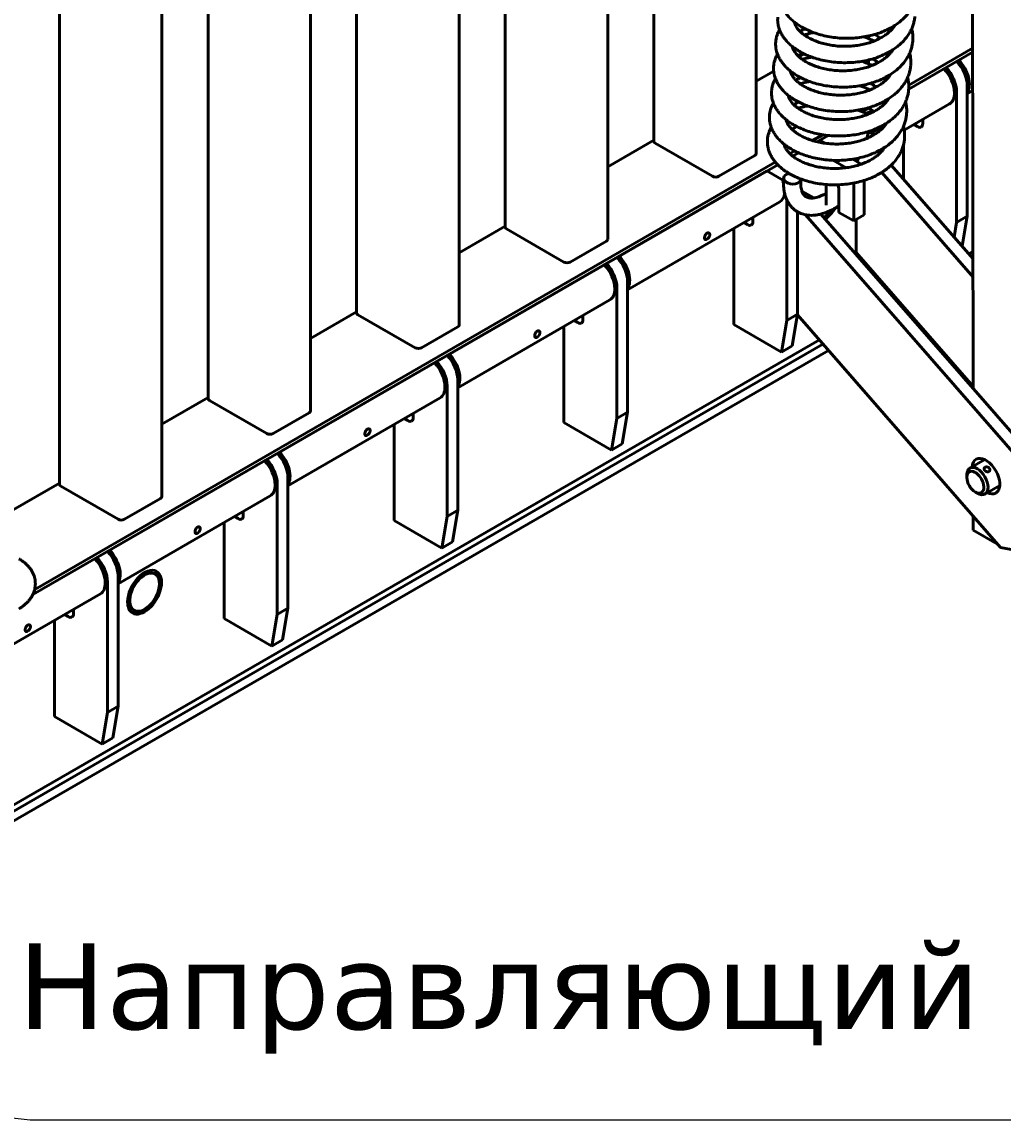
# Model space of a CAD drawing. Header units: millimetres. Extents: x 30271 to 35001, y 5679 to 9007.
# Drawn here: x 30992 to 31450, y 5735 to 6247 of the extents above; entities that cross this region are included whole.
import ezdxf

# ---------------------------------------------------------------- set-up
doc = ezdxf.new("R2010")
doc.units = ezdxf.units.MM
doc.linetypes.add('K5LT_BASIC', pattern=[0])
doc.linetypes.add('K5LT_THIN', pattern=[0])
doc.layers.add('0 VIEW0', color=7, linetype='Continuous')
doc.layers.add('0 VIEW4', color=7, linetype='Continuous')
doc.styles.get("Standard").update_dxf_attribs({"font": 'verdana.TTF'})

msp = doc.modelspace()

# ---------------------------------------------------------------- linework, layer by layer
at = {"layer": '0 VIEW0', "color": 5, "linetype": 'K5LT_BASIC', "lineweight": 40}
for p, q in [((31334.49, 6185.469), (31334.49, 6865.109)), ((31286.732, 6191.185), (31286.732, 6837.536)), ((31265.194, 6145.461), (31265.194, 6825.101)), ((31217.436, 6151.177), (31217.436, 6797.528)), ((31195.897, 6105.453), (31195.897, 6785.092)), ((31148.139, 6111.168), (31148.139, 6757.519)), ((31057.304, 6025.436), (31057.304, 6705.076)), ((31009.546, 6031.152), (31009.546, 6677.503)), ((31126.601, 6065.444), (31126.601, 6632.731)), ((31078.843, 6071.16), (31078.843, 6599.446)), ((31435.649, 6075.792), (31434.639, 6540.78)), ((31360.109, 6242.363), (31360.109, 6241.671)), ((31386.81, 6239.15), (31386.81, 6240.339)), ((31398.349, 6244.197), (31397.92, 6244.563)), ((31398.586, 6244.507), (31398.404, 6244.853)), ((31384.857, 6239.959), (31384.857, 6239.888)), ((31356.676, 6232.069), (31354.325, 6230.712)), ((31397.389, 6232.8), (31396.96, 6233.166)), ((31405.567, 6215.577), (31435.649, 6232.945)), ((31405.567, 6215.577), (31435.649, 6232.945)), ((31435.649, 6234.798), (31405.585, 6217.441)), ((31384.857, 6228.737), (31384.857, 6228.141)), ((31386.81, 6227.35), (31386.81, 6229.162)), ((31342.604, 6223.945), (31334.49, 6219.26)), ((31396.429, 6221.403), (31396, 6221.769)), ((31396.666, 6221.713), (31396.484, 6222.059)), ((31426.93, 6214.904), (31426.93, 6213.761)), ((31432.87, 6156.238), (31432.87, 6217.19)), ((31435.649, 6215.007), (31432.87, 6213.402)), ((31395.469, 6210.006), (31395.04, 6210.372)), ((31395.706, 6210.316), (31395.525, 6210.661)), ((31427.92, 6153.381), (31427.92, 6214.333)), ((31387.043, 6206.736), (31383.951, 6204.95)), ((31385.786, 6204.156), (31388.534, 6205.743)), ((31385.786, 6204.156), (31388.534, 6205.743)), ((31424.611, 6208.634), (31403.494, 6196.442)), ((31412.081, 6201.4), (31412.081, 6199.472)), ((31365.463, 6194.276), (31360.753, 6191.557)), ((31386.622, 6194.996), (31385.85, 6195.482)), ((31388.164, 6195.091), (31393.579, 6198.217)), ((31409.606, 6198.044), (31407.937, 6199.007)), ((31286.732, 6191.687), (31265.194, 6179.252)), ((31314.076, 6174.896), (31287.347, 6190.328)), ((31362.942, 6190.967), (31368.085, 6193.937)), ((31364.188, 6191.687), (31368.085, 6193.937)), ((31366.599, 6190.295), (31364.188, 6191.687)), ((31403.171, 6189.71), (31403.171, 6173.573)), ((31333.875, 6184.612), (31317.046, 6174.896)), ((31352.369, 6186.717), (31350.154, 6185.438)), ((31351.43, 6184.321), (31354.126, 6185.878)), ((31392.361, 6185.874), (31392.943, 6187.474)), ((31392.402, 6185.914), (31392.384, 6185.934)), ((30997.177, 5979.793), (31344.472, 6180.304)), ((31343.37, 6181.521), (30998.005, 5982.124)), ((31376.439, 6178.899), (31370.519, 6182.317)), ((31383.458, 6180.562), (31379.454, 6182.874)), ((31380.211, 6183), (31379.723, 6182.718)), ((31381.145, 6183.174), (31381.145, 6181.897)), ((31435.649, 6136.354), (31397.441, 6180.139)), ((30997.177, 5979.793), (31339.44, 6177.398)), ((31339.44, 6177.398), (31347.187, 6172.926)), ((31435.649, 6127.825), (31393.005, 6176.693)), ((31367.038, 6161.464), (31367.038, 6171.062)), ((31372.978, 6168.895), (31372.978, 6158.035)), ((31379.908, 6154.034), (31379.908, 6171.723)), ((31384.857, 6172.494), (31385.326, 6173.123)), ((31384.857, 6156.892), (31384.857, 6172.971)), ((31348.724, 6107.657), (31348.724, 6163.952)), ((31355.779, 6167.965), (31361.289, 6164.784)), ((31357.189, 6165.704), (31356.489, 6166.506)), ((31345.415, 6162.91), (31274.478, 6121.955)), ((31353.674, 6110.515), (31353.674, 6158.358)), ((31330.41, 6152.32), (31328.741, 6153.284)), ((31332.885, 6155.676), (31332.885, 6153.749)), ((31465.877, 6032.622), (31357.389, 6156.945)), ((31470.827, 6035.48), (31364.581, 6157.233)), ((31366.048, 6155.749), (31365.934, 6155.683)), ((31372.978, 6158.035), (31379.908, 6154.034)), ((31384.857, 6156.892), (31379.908, 6154.034)), ((31381.145, 6154.749), (31381.145, 6139.317)), ((31426.772, 6146.527), (31427.92, 6153.381)), ((31432.87, 6156.238), (31427.92, 6153.381)), ((31430.524, 6142.228), (31432.87, 6156.238)), ((31217.436, 6151.679), (31195.897, 6139.243)), ((31244.779, 6134.888), (31218.051, 6150.319)), ((31323.975, 6150.532), (31323.975, 6105.739)), ((31264.578, 6144.604), (31247.749, 6134.888)), ((31381.145, 6139.317), (31435.649, 6076.858)), ((31433.579, 6138.726), (31435.649, 6139.921)), ((31435.649, 6137.064), (31435.238, 6136.826)), ((31268.538, 6123.457), (31268.538, 6122.313)), ((31269.528, 6061.933), (31269.528, 6122.885)), ((31274.478, 6064.791), (31274.478, 6125.743)), ((31398.436, 6118.436), (31399.055, 6118.794)), ((31266.219, 6117.186), (31195.282, 6076.231)), ((31400.713, 6116.893), (31400.094, 6116.536)), ((31403.366, 6113.853), (31402.748, 6113.496)), ((31148.139, 6111.67), (31126.601, 6099.235)), ((31175.483, 6094.879), (31148.754, 6110.311)), ((31251.214, 6106.596), (31249.545, 6107.56)), ((31253.689, 6109.952), (31253.689, 6108.025)), ((31346.249, 6092.879), (31348.724, 6107.657)), ((31353.674, 6110.515), (31348.724, 6107.657)), ((31351.199, 6095.737), (31353.674, 6110.515)), ((31353.635, 6110.28), (31448.384, 6001.701)), ((31195.282, 6104.595), (31178.453, 6094.879)), ((31244.779, 6104.808), (31244.779, 6060.015)), ((31323.975, 6105.739), (31346.249, 6092.879)), ((30871.074, 5813.964), (31363.911, 6098.504)), ((31365.57, 6096.603), (30873.548, 5812.535)), ((31368.223, 6093.563), (30873.548, 5807.962)), ((31351.199, 6095.737), (31346.249, 6092.879)), ((31189.342, 6077.733), (31189.342, 6076.59)), ((31190.332, 6016.209), (31190.332, 6077.161)), ((31195.282, 6019.067), (31195.282, 6080.019)), ((31078.843, 6071.662), (31057.304, 6059.227)), ((31187.023, 6071.463), (31116.086, 6030.507)), ((31106.187, 6054.871), (31079.458, 6070.303)), ((31125.986, 6064.587), (31109.156, 6054.871)), ((31172.018, 6060.872), (31170.349, 6061.836)), ((31174.493, 6064.229), (31174.493, 6062.301)), ((31267.053, 6047.155), (31269.528, 6061.933)), ((31274.478, 6064.791), (31269.528, 6061.933)), ((31272.003, 6050.013), (31274.478, 6064.791)), ((31165.584, 6059.085), (31165.584, 6014.291)), ((31244.779, 6060.015), (31267.053, 6047.155)), ((31272.003, 6050.013), (31267.053, 6047.155)), ((31440.996, 6042.713), (31434.129, 6038.748)), ((31432.679, 6034.4), (31432.679, 6035.544)), ((31009.546, 6031.654), (30988.008, 6019.218)), ((31036.89, 6014.863), (31010.161, 6030.294)), ((31110.146, 6032.009), (31110.146, 6030.866)), ((31111.136, 5970.486), (31111.136, 6031.437)), ((31116.086, 5973.343), (31116.086, 6034.295)), ((31447.996, 6030.588), (31441.129, 6026.624)), ((31107.827, 6025.739), (31036.89, 5984.783)), ((31436.639, 6027.542), (31437.629, 6026.97)), ((31056.689, 6024.579), (31039.86, 6014.863)), ((31092.822, 6015.148), (31091.153, 6016.112)), ((31095.297, 6018.505), (31095.297, 6016.577)), ((31187.857, 6001.431), (31190.332, 6016.209)), ((31195.282, 6019.067), (31190.332, 6016.209)), ((31192.807, 6004.289), (31195.282, 6019.067)), ((31435.649, 6015.539), (31435.649, 6016.295)), ((31435.649, 6009.824), (31435.649, 6015.539)), ((31436.978, 6014.772), (31435.649, 6015.539)), ((31435.649, 6015.539), (31436.978, 6014.772)), ((31086.388, 6013.361), (31086.388, 5968.567)), ((31165.584, 6014.291), (31187.857, 6001.431)), ((31435.649, 6009.824), (31447.03, 6003.253)), ((31192.807, 6004.289), (31187.857, 6001.431)), ((31448.384, 6001.701), (31455.011, 6000.478)), ((31030.95, 5986.285), (31030.95, 5985.142)), ((31031.94, 5924.762), (31031.94, 5985.714)), ((31036.89, 5927.619), (31036.89, 5988.571)), ((31056.194, 5984.856), (31056.194, 5985.999)), ((31028.631, 5980.015), (30958.189, 5939.345)), ((31013.626, 5969.424), (31011.957, 5970.388)), ((31016.101, 5972.781), (31016.101, 5970.853)), ((31049.264, 5972.854), (31048.274, 5972.282)), ((31108.661, 5955.707), (31111.136, 5970.486)), ((31116.086, 5973.343), (31111.136, 5970.486)), ((31113.611, 5958.565), (31116.086, 5973.343)), ((31007.192, 5967.637), (31007.192, 5922.843)), ((31086.388, 5968.567), (31108.661, 5955.707)), ((31113.611, 5958.565), (31108.661, 5955.707)), ((31007.192, 5922.843), (31029.465, 5909.984)), ((31029.465, 5909.984), (31031.94, 5924.762)), ((31036.89, 5927.619), (31031.94, 5924.762)), ((31034.415, 5912.841), (31036.89, 5927.619)), ((31034.415, 5912.841), (31029.465, 5909.984))]:
    msp.add_line(p, q, dxfattribs=at)
for centre, radius, start, end in [((31364.443, 6228.656), 16.751, 115.90437, 124.60095), ((31375.531, 6217.692), 27.331, 52.24304, 58.80255), ((31363.296, 6217.581), 16.38, 115.80611, 124.7004), ((31385.216, 6226.804), 13.92, 26.93684, 28.54354), ((31374.359, 6205.986), 27.706, 52.28761, 58.75838), ((31361.552, 6194.485), 16.728, 115.89834, 124.60705), ((31372.639, 6183.482), 27.353, 52.24571, 58.79988), ((31382.326, 6192.608), 13.932, 26.93744, 28.54282), ((31360.405, 6183.409), 16.358, 115.80017, 124.70637), ((31358.737, 6199.764), 28.272, 345.32177, 350.31198), ((31373.355, 6173.441), 26.23, 55.62631, 57.80357), ((31339.892, 6206.638), 48.403, 329.05322, 331.3538), ((31346.904, 6199.586), 38.469, 310.69585, 311.81098)]:
    msp.add_arc(centre, radius, start, end, dxfattribs=at)
for centre, major_axis, ratio, start_param, end_param in [((31419.011, 6218.333), (5.6, -9.699), 0.5773503, 0.7853982, 1.9681985), ((31420.001, 6218.905), (4.9, -8.487), 0.5773503, 0.7853982, 2.0289729), ((31420.001, 6218.905), (5.6, -9.699), 0.5773503, 0.7853982, 1.9681985), ((31424.95, 6221.763), (5.6, -9.699), 0.5773503, 0.7853982, 1.9681985), ((31425.94, 6222.334), (5.6, -9.699), 0.5773503, 0.2800377, 1.9681985), ((31419.011, 6218.333), (5.6, -9.699), 0.5773503, 0, 0.7853982), ((31409.606, 6200.901), (1.75, -3.031), 0.5773503, 0, 0.7853982), ((31390.871, 6196.654), (-4.011, 0.338), 0.6281925, 0.5444987, 1.2813796), ((31390.871, 6196.654), (2.163, 3.16), 0.5215754, 2.0064943, 2.3983432), ((31390.871, 6196.654), (2.163, 3.16), 0.5215754, 5.5399359, 5.7071816), ((31390.871, 6196.654), (-4.011, 0.338), 0.6281925, 3.9777013, 4.0221767), ((31390.871, 6196.654), (-4.011, 0.338), 0.6281925, 3.8545285, 3.9777013), ((31409.606, 6200.901), (1.75, -3.031), 0.5773503, 5.4977871, 6.2831853), ((31288.832, 6191.185), (-2.1, 0), 0.5773503, 0, 0.7853982), ((31332.39, 6185.469), (-2.1, 0), 0.5773503, 2.3561945, 3.1415927), ((31315.561, 6175.753), (-2.1, 0), 0.5773503, 0.7853982, 2.3561945), ((31351.273, 6173.792), (4.011, -0.338), 0.6281925, 3.1415927, 3.9777013), ((31351.273, 6173.792), (4.011, -0.338), 0.6281925, 2.0060388, 3.1415927), ((31351.273, 6173.792), (4.011, -0.338), 0.6281925, 0, 0.0645562), ((31339.815, 6172.61), (5.6, -9.699), 0.5773503, 1.1670683, 1.3089969), ((31340.805, 6173.181), (4.9, -8.487), 0.5773503, 1.1892528, 1.2283092), ((31351.273, 6173.792), (4.011, -0.338), 0.6281925, 3.9777013, 6.2831853), ((31366.048, 6163.751), (4.9, 8.487), 0.5773503, 5.9288936, 5.9622147), ((31370.008, 6170.609), (2.1, -3.637), 0.5773503, 0.7853982, 1.3302407), ((31339.815, 6172.61), (5.6, -9.699), 0.5773503, 0, 0.6721957), ((31366.048, 6163.751), (-5.6, -9.699), 0.5773503, 4.845363, 4.9341577), ((31366.048, 6163.751), (4.9, 8.487), 0.5773503, 1.7229051, 1.7847118), ((31366.048, 6163.751), (-5.6, -9.699), 0.5773503, 0.8531939, 1.5293174), ((31366.048, 6163.751), (4.9, 8.487), 0.5773503, 4.0684142, 4.5090561), ((31330.41, 6155.177), (1.75, -3.031), 0.5773503, 0, 0.7853982), ((31366.048, 6163.751), (4.9, 8.487), 0.5773503, 3.9103566, 3.9269908), ((31366.048, 6163.751), (4.9, 8.487), 0.5773503, 3.9269908, 4.0684142), ((31219.536, 6151.177), (-2.1, 0), 0.5773503, 0, 0.7853982), ((31330.41, 6155.177), (1.75, -3.031), 0.5773503, 5.4977871, 6.2831853), ((31263.094, 6145.461), (-2.1, 0), 0.5773503, 2.3561945, 3.1415927), ((31246.264, 6135.745), (-2.1, 0), 0.5773503, 0.7853982, 2.3561945), ((31260.619, 6126.886), (5.6, -9.699), 0.5773503, 0.7853982, 1.9681985), ((31261.609, 6127.457), (4.9, -8.487), 0.5773503, 0.7853982, 2.0289729), ((31261.609, 6127.457), (5.6, -9.699), 0.5773503, 0.7853982, 1.9681985), ((31266.558, 6130.315), (5.6, -9.699), 0.5773503, 0.7853982, 1.9681985), ((31267.548, 6130.887), (5.6, -9.699), 0.5773503, 0.2800377, 1.9681985), ((31260.619, 6126.886), (5.6, -9.699), 0.5773503, 0, 0.7853982), ((31150.239, 6111.168), (-2.1, 0), 0.5773503, 0, 0.7853982), ((31251.214, 6109.454), (1.75, -3.031), 0.5773503, 0, 0.7853982), ((31193.797, 6105.453), (-2.1, 0), 0.5773503, 2.3561945, 3.1415927), ((31251.214, 6109.454), (1.75, -3.031), 0.5773503, 5.4977871, 6.2831853), ((31176.968, 6095.737), (-2.1, 0), 0.5773503, 0.7853982, 2.3561945), ((31188.352, 6085.163), (5.6, -9.699), 0.5773503, 0.2800377, 1.9681985), ((31181.423, 6081.162), (5.6, -9.699), 0.5773503, 0.7853982, 1.9681985), ((31182.413, 6081.734), (4.9, -8.487), 0.5773503, 0.7853982, 2.0289729), ((31182.413, 6081.734), (5.6, -9.699), 0.5773503, 0.7853982, 1.9681985), ((31187.362, 6084.591), (5.6, -9.699), 0.5773503, 0.7853982, 1.9681985), ((31181.423, 6081.162), (5.6, -9.699), 0.5773503, 0, 0.7853982), ((31080.943, 6071.16), (-2.1, 0), 0.5773503, 0, 0.7853982), ((31124.501, 6065.444), (-2.1, 0), 0.5773503, 2.3561945, 3.1415927), ((31172.018, 6063.73), (1.75, -3.031), 0.5773503, 0, 0.7853982), ((31172.018, 6063.73), (1.75, -3.031), 0.5773503, 5.4977871, 6.2831853), ((31107.671, 6055.728), (-2.1, 0), 0.5773503, 0.7853982, 2.3561945), ((31108.166, 6038.868), (5.6, -9.699), 0.5773503, 0.7853982, 1.9681985), ((31109.156, 6039.439), (5.6, -9.699), 0.5773503, 0.2800377, 1.9681985), ((31102.227, 6035.438), (5.6, -9.699), 0.5773503, 0.7853982, 1.9681985), ((31103.217, 6036.01), (4.9, -8.487), 0.5773503, 0.7853982, 2.0289729), ((31103.217, 6036.01), (5.6, -9.699), 0.5773503, 0.7853982, 1.9681985), ((31441.589, 6034.972), (4.55, -7.881), 0.5773503, 3.1415927, 3.8347526), ((31441.589, 6034.972), (4.55, -7.881), 0.5773503, 0.327828, 3.1415927), ((31446.539, 6037.83), (4.55, -7.881), 0.5773503, 3.7167041, 3.8347526), ((31437.629, 6032.686), (-3.5, 6.062), 0.5773503, 0.372653, 0.7853982), ((31436.639, 6032.114), (-2.8, 4.85), 0.5773503, 0.372653, 0.7853982), ((31436.639, 6032.114), (-2.8, 4.85), 0.5773503, 2.3561945, 6.6558383), ((31437.629, 6032.686), (-3.5, 6.062), 0.5773503, 0, 0.372653), ((31437.629, 6032.686), (-3.5, 6.062), 0.5773503, 3.1415927, 6.2831853), ((31011.646, 6031.152), (-2.1, 0), 0.5773503, 0, 0.7853982), ((31102.227, 6035.438), (5.6, -9.699), 0.5773503, 0, 0.7853982), ((31436.639, 6032.114), (-2.8, 4.85), 0.5773503, 0.7853982, 2.3561945), ((31055.204, 6025.436), (-2.1, 0), 0.5773503, 2.3561945, 3.1415927), ((31437.629, 6032.686), (-3.5, 6.062), 0.5773503, 2.3561945, 3.1415927), ((31441.589, 6034.972), (4.55, -7.881), 0.5773503, 5.5900254, 6.2831853), ((31441.589, 6034.972), (4.55, -7.881), 0.5773503, 0, 0.327828), ((31446.539, 6037.83), (4.55, -7.881), 0.5773503, 5.5900254, 5.7080739), ((31038.375, 6015.72), (-2.1, 0), 0.5773503, 0.7853982, 2.3561945), ((31092.822, 6018.006), (1.75, -3.031), 0.5773503, 5.4977871, 6.2831853), ((31092.822, 6018.006), (1.75, -3.031), 0.5773503, 0, 0.7853982), ((31028.97, 5993.144), (5.6, -9.699), 0.5773503, 0.7853982, 1.9681985), ((31029.96, 5993.715), (5.6, -9.699), 0.5773503, 0.2800377, 1.9681985), ((31023.031, 5989.714), (5.6, -9.699), 0.5773503, 0.7853982, 1.9681985), ((31024.021, 5990.286), (4.9, -8.487), 0.5773503, 0.7853982, 2.0289729), ((31024.021, 5990.286), (5.6, -9.699), 0.5773503, 0.7853982, 1.9681985), ((31049.264, 5980.855), (-5.6, -9.699), 0.5773503, 3.1415927, 5.4977871), ((31049.264, 5980.855), (4.9, 8.487), 0.5773503, 5.4977871, 10.2101761), ((31049.264, 5980.855), (-5.6, -9.699), 0.5773503, 0, 3.1415927), ((31048.274, 5981.427), (5.6, 9.699), 0.5773503, 5.4977871, 6.1946815), ((31023.031, 5989.714), (5.6, -9.699), 0.5773503, 0, 0.7853982), ((31049.264, 5980.855), (4.9, 8.487), 0.5773503, 4.0684142, 5.4977871), ((31049.264, 5980.855), (-5.6, -9.699), 0.5773503, 5.4977871, 6.2831853), ((31013.626, 5972.282), (1.75, -3.031), 0.5773503, 5.4977871, 6.2831853), ((31013.626, 5972.282), (1.75, -3.031), 0.5773503, 0, 0.7853982), ((31048.274, 5981.427), (5.6, 9.699), 0.5773503, 3.2300965, 3.9269908), ((31049.264, 5980.855), (4.9, 8.487), 0.5773503, 3.9269908, 4.0684142)]:
    msp.add_ellipse(centre, major_axis=major_axis, ratio=ratio, start_param=start_param, end_param=end_param, dxfattribs=at)
for points, knots in [([(31345.466, 6260.458), (31345.43, 6260.034), (31345.4, 6259.117), (31345.505, 6257.701), (31345.788, 6256.212), (31346.253, 6254.711), (31346.912, 6253.197), (31347.785, 6251.672), (31348.891, 6250.14), (31350.254, 6248.612), (31351.895, 6247.103), (31353.831, 6245.639), (31356.07, 6244.246), (31358.612, 6242.959), (31361.447, 6241.809), (31364.557, 6240.832), (31367.917, 6240.059), (31371.499, 6239.522), (31375.22, 6239.257), (31378.963, 6239.28), (31382.613, 6239.584), (31386.108, 6240.146), (31389.416, 6240.946), (31392.508, 6241.961), (31395.357, 6243.164), (31397.945, 6244.529), (31400.258, 6246.028), (31402.291, 6247.634), (31404.045, 6249.32), (31405.528, 6251.064), (31406.753, 6252.847), (31407.734, 6254.656), (31408.485, 6256.481), (31409.019, 6258.319), (31409.276, 6259.768), (31409.362, 6260.601), (31409.38, 6260.815)], [0, 0, 0, 0, 0.6930913, 1.49177, 2.3039723, 3.1391382, 4.0067275, 4.9154054, 5.8726942, 6.8841329, 7.9525192, 9.0775782, 10.2563622, 11.4844338, 12.7571331, 14.0707761, 15.4232568, 16.8144037, 18.2463625, 19.6655961, 21.0481373, 22.3975461, 23.7151124, 25.0004821, 26.2520434, 27.467341, 28.6435958, 29.7784496, 30.8706379, 31.9206718, 32.9310795, 33.9063249, 34.8523443, 35.7761746, 36.685424, 37, 37, 37, 37]), ([(31344.507, 6249.061), (31344.471, 6248.637), (31344.44, 6247.72), (31344.545, 6246.304), (31344.828, 6244.815), (31345.293, 6243.314), (31345.953, 6241.8), (31346.825, 6240.275), (31347.931, 6238.743), (31349.294, 6237.215), (31350.935, 6235.706), (31352.871, 6234.242), (31355.111, 6232.849), (31357.653, 6231.561), (31360.487, 6230.412), (31363.597, 6229.435), (31366.957, 6228.662), (31370.539, 6228.125), (31374.26, 6227.86), (31378.003, 6227.883), (31381.653, 6228.187), (31385.148, 6228.749), (31388.456, 6229.549), (31391.548, 6230.563), (31394.397, 6231.767), (31396.985, 6233.132), (31399.298, 6234.631), (31401.331, 6236.237), (31403.085, 6237.923), (31404.568, 6239.667), (31405.793, 6241.45), (31406.774, 6243.259), (31407.525, 6245.084), (31408.059, 6246.921), (31408.316, 6248.371), (31408.402, 6249.204), (31408.42, 6249.418)], [0, 0, 0, 0, 0.6930913, 1.49177, 2.3039723, 3.1391382, 4.0067275, 4.9154054, 5.8726942, 6.8841329, 7.9525192, 9.0775782, 10.2563622, 11.4844338, 12.7571331, 14.0707761, 15.4232568, 16.8144037, 18.2463625, 19.6655961, 21.0481373, 22.3975461, 23.7151124, 25.0004821, 26.2520434, 27.467341, 28.6435958, 29.7784496, 30.8706379, 31.9206718, 32.9310795, 33.9063249, 34.8523443, 35.7761746, 36.685424, 37, 37, 37, 37]), ([(31352.24, 6246.869), (31352.267, 6246.74), (31352.356, 6246.383), (31352.567, 6245.769), (31352.931, 6245), (31353.447, 6244.16), (31354.148, 6243.249), (31355.071, 6242.275), (31356.251, 6241.255), (31357.711, 6240.215), (31359.469, 6239.19), (31361.525, 6238.218), (31363.871, 6237.338), (31366.485, 6236.589), (31369.339, 6236.008), (31372.397, 6235.628), (31375.553, 6235.484), (31378.699, 6235.585), (31381.715, 6235.914), (31384.566, 6236.449), (31387.215, 6237.164), (31389.634, 6238.032), (31391.801, 6239.02), (31393.701, 6240.095), (31395.333, 6241.226), (31396.705, 6242.381), (31397.831, 6243.537), (31398.611, 6244.517), (31399.009, 6245.109), (31399.14, 6245.317)], [0, 0, 0, 0, 0.4521009, 1.2409181, 2.067301, 2.9407727, 3.8694906, 4.8594127, 5.913331, 7.0307723, 8.2084211, 9.4413482, 10.7242808, 12.0528119, 13.423958, 14.8364903, 16.2918609, 17.7034529, 19.0761106, 20.4100786, 21.7047531, 22.9581953, 24.1676955, 25.3303573, 26.4435724, 27.5059563, 28.5178972, 29.4818849, 30, 30, 30, 30]), ([(31345.348, 6243.251), (31345.141, 6242.898), (31344.703, 6242.071), (31344.162, 6240.74), (31343.745, 6239.231), (31343.592, 6238.201), (31343.547, 6237.664)], [0, 0, 0, 0, 1.4327403, 3.2837135, 5.0767944, 7, 7, 7, 7]), ([(31361.298, 6241.908), (31361.057, 6241.864), (31359.783, 6241.619), (31358.307, 6241.255), (31357.11, 6240.889), (31356.88, 6240.816)], [0, 0, 0, 0, 0.9417681, 5.0213303, 6, 6, 6, 6]), ([(31407.46, 6238.021), (31407.512, 6238.636), (31407.55, 6239.873), (31407.402, 6241.808), (31407.153, 6243.115), (31406.982, 6243.8)], [0, 0, 0, 0, 1.9163133, 3.8409266, 6, 6, 6, 6]), ([(31343.547, 6237.664), (31343.511, 6237.24), (31343.48, 6236.323), (31343.585, 6234.907), (31343.868, 6233.418), (31344.333, 6231.917), (31344.993, 6230.403), (31345.865, 6228.878), (31346.971, 6227.346), (31348.334, 6225.817), (31349.976, 6224.309), (31351.912, 6222.845), (31354.151, 6221.452), (31356.693, 6220.164), (31359.528, 6219.015), (31362.637, 6218.038), (31365.998, 6217.265), (31369.58, 6216.728), (31373.3, 6216.463), (31377.043, 6216.486), (31380.693, 6216.789), (31384.188, 6217.352), (31387.497, 6218.152), (31390.588, 6219.166), (31393.438, 6220.37), (31396.025, 6221.735), (31398.338, 6223.234), (31400.371, 6224.84), (31402.125, 6226.526), (31403.608, 6228.269), (31404.833, 6230.053), (31405.814, 6231.861), (31406.565, 6233.687), (31407.1, 6235.524), (31407.356, 6236.974), (31407.442, 6237.807), (31407.46, 6238.021)], [0, 0, 0, 0, 0.6930913, 1.49177, 2.3039723, 3.1391382, 4.0067275, 4.9154054, 5.8726942, 6.8841329, 7.9525192, 9.0775782, 10.2563622, 11.4844338, 12.7571331, 14.0707761, 15.4232568, 16.8144037, 18.2463625, 19.6655961, 21.0481373, 22.3975461, 23.7151124, 25.0004821, 26.2520434, 27.467341, 28.6435958, 29.7784496, 30.8706379, 31.9206718, 32.9310795, 33.9063249, 34.8523443, 35.7761746, 36.685424, 37, 37, 37, 37]), ([(31351.28, 6235.472), (31351.324, 6235.267), (31351.442, 6234.826), (31351.718, 6234.114), (31352.13, 6233.321), (31352.706, 6232.456), (31353.48, 6231.523), (31354.488, 6230.53), (31355.762, 6229.5), (31357.324, 6228.461), (31359.185, 6227.449), (31361.343, 6226.504), (31363.784, 6225.666), (31366.485, 6224.971), (31369.413, 6224.456), (31372.511, 6224.155), (31375.669, 6224.094), (31378.774, 6224.274), (31381.739, 6224.675), (31384.526, 6225.274), (31387.1, 6226.045), (31389.436, 6226.957), (31391.513, 6227.978), (31393.323, 6229.076), (31394.865, 6230.218), (31396.152, 6231.376), (31397.201, 6232.527), (31397.831, 6233.377), (31398.129, 6233.838), (31398.181, 6233.919)], [0, 0, 0, 0, 0.7205884, 1.5212941, 2.3628742, 3.2545406, 4.2038086, 5.2156148, 6.2916621, 7.4303626, 8.6276186, 9.8783289, 11.1774019, 12.5208606, 13.9062831, 15.3331269, 16.7735668, 18.1721425, 19.5316263, 20.8524167, 22.1333597, 23.3722278, 24.5662005, 25.7123444, 26.8084537, 27.853638, 28.8489589, 29.7976419, 30, 30, 30, 30]), ([(31389.429, 6237.986), (31389.055, 6238.168), (31387.53, 6238.88), (31385.942, 6239.511), (31384.721, 6239.936)], [0, 0, 0, 0, 1.2393462, 5, 5, 5, 5]), ([(31344.388, 6231.854), (31344.181, 6231.501), (31343.743, 6230.673), (31343.202, 6229.343), (31342.786, 6227.834), (31342.632, 6226.804), (31342.587, 6226.267)], [0, 0, 0, 0, 1.4327403, 3.2837135, 5.0767944, 7, 7, 7, 7]), ([(31360.338, 6230.511), (31360.098, 6230.467), (31358.823, 6230.222), (31357.347, 6229.857), (31356.15, 6229.492), (31355.92, 6229.419)], [0, 0, 0, 0, 0.9417681, 5.0213303, 6, 6, 6, 6]), ([(31406.5, 6226.624), (31406.552, 6227.239), (31406.59, 6228.476), (31406.442, 6230.411), (31406.194, 6231.718), (31406.022, 6232.403)], [0, 0, 0, 0, 1.9163133, 3.8409266, 6, 6, 6, 6]), ([(31342.587, 6226.267), (31342.551, 6225.843), (31342.521, 6224.926), (31342.625, 6223.51), (31342.909, 6222.021), (31343.373, 6220.52), (31344.033, 6219.006), (31344.905, 6217.481), (31346.012, 6215.949), (31347.375, 6214.42), (31349.016, 6212.912), (31350.952, 6211.447), (31353.191, 6210.055), (31355.733, 6208.767), (31358.568, 6207.618), (31361.678, 6206.64), (31365.038, 6205.868), (31368.62, 6205.331), (31372.34, 6205.065), (31376.084, 6205.089), (31379.733, 6205.392), (31383.229, 6205.955), (31386.537, 6206.755), (31389.628, 6207.769), (31392.478, 6208.972), (31395.066, 6210.338), (31397.379, 6211.837), (31399.411, 6213.443), (31401.165, 6215.129), (31402.649, 6216.872), (31403.873, 6218.655), (31404.854, 6220.464), (31405.606, 6222.29), (31406.14, 6224.127), (31406.397, 6225.577), (31406.482, 6226.409), (31406.5, 6226.624)], [0, 0, 0, 0, 0.6930913, 1.49177, 2.3039723, 3.1391382, 4.0067275, 4.9154054, 5.8726942, 6.8841329, 7.9525192, 9.0775782, 10.2563622, 11.4844338, 12.7571331, 14.0707761, 15.4232568, 16.8144037, 18.2463625, 19.6655961, 21.0481373, 22.3975461, 23.7151124, 25.0004821, 26.2520434, 27.467341, 28.6435958, 29.7784496, 30.8706379, 31.9206718, 32.9310795, 33.9063249, 34.8523443, 35.7761746, 36.685424, 37, 37, 37, 37]), ([(31388.469, 6226.589), (31388.095, 6226.771), (31386.57, 6227.483), (31384.983, 6228.113), (31383.762, 6228.539)], [0, 0, 0, 0, 1.2393462, 5, 5, 5, 5]), ([(31343.428, 6220.457), (31343.221, 6220.103), (31342.783, 6219.276), (31342.243, 6217.946), (31341.826, 6216.437), (31341.672, 6215.406), (31341.627, 6214.87)], [0, 0, 0, 0, 1.4327403, 3.2837135, 5.0767944, 7, 7, 7, 7]), ([(31350.321, 6224.075), (31350.333, 6224.015), (31350.398, 6223.732), (31350.559, 6223.204), (31350.882, 6222.456), (31351.346, 6221.639), (31351.985, 6220.75), (31352.834, 6219.795), (31353.929, 6218.787), (31355.299, 6217.75), (31356.962, 6216.716), (31358.925, 6215.722), (31361.181, 6214.809), (31363.713, 6214.015), (31366.494, 6213.377), (31369.492, 6212.93), (31372.623, 6212.71), (31375.776, 6212.732), (31378.838, 6212.99), (31381.747, 6213.461), (31384.465, 6214.121), (31386.961, 6214.943), (31389.211, 6215.895), (31391.198, 6216.946), (31392.916, 6218.063), (31394.37, 6219.213), (31395.574, 6220.371), (31396.512, 6221.473), (31397.012, 6222.192), (31397.221, 6222.522)], [0, 0, 0, 0, 0.2092191, 0.9882576, 1.8016791, 2.6593029, 3.5697768, 4.5398719, 5.5734597, 6.6711186, 7.8302589, 9.0462177, 10.3138608, 11.6283722, 12.9862539, 14.3856775, 15.8268768, 17.2526051, 18.6377484, 19.9841416, 21.291611, 22.5585821, 23.7825312, 24.9605881, 26.0899339, 27.1687678, 28.1968024, 29.1758249, 30, 30, 30, 30]), ([(31355.206, 6220.93), (31355.044, 6220.851), (31354.357, 6220.503), (31353.629, 6220.072), (31353.101, 6219.712), (31353.011, 6219.65)], [0, 0, 0, 0, 1.1943574, 5.1736312, 6, 6, 6, 6]), ([(31405.541, 6215.227), (31405.593, 6215.842), (31405.63, 6217.079), (31405.482, 6219.014), (31405.234, 6220.321), (31405.063, 6221.006)], [0, 0, 0, 0, 1.9163133, 3.8409266, 6, 6, 6, 6]), ([(31341.627, 6214.87), (31341.591, 6214.446), (31341.561, 6213.529), (31341.666, 6212.112), (31341.949, 6210.624), (31342.414, 6209.123), (31343.073, 6207.609), (31343.946, 6206.084), (31345.052, 6204.552), (31346.415, 6203.023), (31348.056, 6201.515), (31349.992, 6200.05), (31352.231, 6198.658), (31354.773, 6197.37), (31357.608, 6196.221), (31360.718, 6195.243), (31364.078, 6194.471), (31367.66, 6193.934), (31371.381, 6193.668), (31375.124, 6193.692), (31378.774, 6193.995), (31382.269, 6194.558), (31385.577, 6195.358), (31388.669, 6196.372), (31391.518, 6197.575), (31394.106, 6198.941), (31396.419, 6200.44), (31398.452, 6202.046), (31400.206, 6203.732), (31401.689, 6205.475), (31402.914, 6207.258), (31403.895, 6209.067), (31404.646, 6210.893), (31405.18, 6212.73), (31405.437, 6214.18), (31405.523, 6215.012), (31405.541, 6215.227)], [0, 0, 0, 0, 0.6930913, 1.49177, 2.3039723, 3.1391382, 4.0067275, 4.9154054, 5.8726942, 6.8841329, 7.9525192, 9.0775782, 10.2563622, 11.4844338, 12.7571331, 14.0707761, 15.4232568, 16.8144037, 18.2463625, 19.6655961, 21.0481373, 22.3975461, 23.7151124, 25.0004821, 26.2520434, 27.467341, 28.6435958, 29.7784496, 30.8706379, 31.9206718, 32.9310795, 33.9063249, 34.8523443, 35.7761746, 36.685424, 37, 37, 37, 37]), ([(31359.378, 6219.114), (31359.138, 6219.07), (31357.864, 6218.825), (31356.387, 6218.46), (31355.19, 6218.095), (31354.961, 6218.022)], [0, 0, 0, 0, 0.9417681, 5.0213303, 6, 6, 6, 6]), ([(31387.509, 6215.192), (31387.136, 6215.373), (31385.611, 6216.086), (31384.023, 6216.716), (31382.802, 6217.142)], [0, 0, 0, 0, 1.2393462, 5, 5, 5, 5]), ([(31390.347, 6216.506), (31389.726, 6216.988), (31388.877, 6217.587), (31387.973, 6218.153), (31387.769, 6218.277)], [0, 0, 0, 0, 3.888527, 5, 5, 5, 5]), ([(31349.361, 6212.677), (31349.389, 6212.544), (31349.479, 6212.182), (31349.694, 6211.562), (31350.061, 6210.791), (31350.58, 6209.95), (31351.286, 6209.038), (31352.214, 6208.063), (31353.399, 6207.042), (31354.866, 6206.002), (31356.63, 6204.978), (31358.692, 6204.007), (31361.044, 6203.129), (31363.663, 6202.384), (31366.522, 6201.807), (31369.583, 6201.432), (31372.741, 6201.292), (31375.885, 6201.398), (31378.897, 6201.731), (31381.744, 6202.27), (31384.389, 6202.99), (31386.803, 6203.86), (31388.964, 6204.85), (31390.859, 6205.927), (31392.485, 6207.058), (31393.851, 6208.214), (31394.973, 6209.37), (31395.743, 6210.342), (31396.135, 6210.925), (31396.261, 6211.125)], [0, 0, 0, 0, 0.4683012, 1.2578222, 2.0850912, 2.9596383, 3.8895908, 4.8808347, 5.9361246, 7.0548704, 8.2337552, 9.4677783, 10.7517203, 12.0811834, 13.4532097, 14.866608, 16.3219648, 17.7326209, 19.1044493, 20.4376164, 21.731458, 22.9840191, 24.1925679, 25.3542131, 26.4663555, 27.5276847, 28.5385844, 29.501609, 30, 30, 30, 30]), ([(31404.581, 6203.83), (31404.633, 6204.444), (31404.67, 6205.682), (31404.522, 6207.617), (31404.274, 6208.924), (31404.103, 6209.609)], [0, 0, 0, 0, 1.9163133, 3.8409266, 6, 6, 6, 6]), ([(31342.469, 6209.06), (31342.262, 6208.706), (31341.824, 6207.879), (31341.283, 6206.549), (31340.866, 6205.04), (31340.712, 6204.009), (31340.668, 6203.473)], [0, 0, 0, 0, 1.4327403, 3.2837135, 5.0767944, 7, 7, 7, 7]), ([(31358.419, 6207.717), (31358.091, 6207.657), (31356.734, 6207.391), (31355.265, 6207.017), (31354.152, 6206.673), (31354.001, 6206.624)], [0, 0, 0, 0, 1.2853815, 5.3541248, 6, 6, 6, 6]), ([(31386.55, 6203.795), (31386.095, 6204.016), (31384.566, 6204.724), (31382.976, 6205.35), (31381.842, 6205.745)], [0, 0, 0, 0, 1.5075533, 5, 5, 5, 5]), ([(31340.668, 6203.473), (31340.632, 6203.049), (31340.601, 6202.132), (31340.706, 6200.715), (31340.989, 6199.226), (31341.454, 6197.726), (31342.114, 6196.212), (31342.986, 6194.687), (31344.092, 6193.155), (31345.455, 6191.626), (31347.096, 6190.118), (31349.032, 6188.653), (31351.272, 6187.261), (31353.814, 6185.973), (31356.648, 6184.824), (31359.758, 6183.846), (31363.118, 6183.073), (31366.7, 6182.537), (31370.421, 6182.271), (31374.164, 6182.295), (31377.814, 6182.598), (31381.309, 6183.161), (31384.617, 6183.961), (31387.709, 6184.975), (31390.558, 6186.178), (31393.146, 6187.543), (31395.459, 6189.043), (31397.492, 6190.648), (31399.246, 6192.334), (31400.729, 6194.078), (31401.954, 6195.861), (31402.935, 6197.67), (31403.686, 6199.496), (31404.22, 6201.333), (31404.477, 6202.783), (31404.563, 6203.615), (31404.581, 6203.83)], [0, 0, 0, 0, 0.6930913, 1.49177, 2.3039723, 3.1391382, 4.0067275, 4.9154054, 5.8726942, 6.8841329, 7.9525192, 9.0775782, 10.2563622, 11.4844338, 12.7571331, 14.0707761, 15.4232568, 16.8144037, 18.2463625, 19.6655961, 21.0481373, 22.3975461, 23.7151124, 25.0004821, 26.2520434, 27.467341, 28.6435958, 29.7784496, 30.8706379, 31.9206718, 32.9310795, 33.9063249, 34.8523443, 35.7761746, 36.685424, 37, 37, 37, 37]), ([(31348.401, 6201.28), (31348.446, 6201.071), (31348.565, 6200.625), (31348.846, 6199.907), (31349.261, 6199.112), (31349.841, 6198.246), (31350.619, 6197.311), (31351.633, 6196.318), (31352.913, 6195.287), (31354.481, 6194.248), (31356.348, 6193.237), (31358.512, 6192.294), (31360.959, 6191.458), (31363.665, 6190.767), (31366.597, 6190.256), (31369.698, 6189.96), (31372.856, 6189.904), (31375.958, 6190.089), (31378.92, 6190.495), (31381.702, 6191.097), (31384.272, 6191.871), (31386.602, 6192.786), (31388.674, 6193.809), (31390.478, 6194.908), (31392.016, 6196.05), (31393.297, 6197.208), (31394.342, 6198.359), (31394.963, 6199.202), (31395.255, 6199.655), (31395.301, 6199.728)], [0, 0, 0, 0, 0.7370824, 1.5385204, 2.3810741, 3.2738817, 4.2244157, 5.2375827, 6.3149491, 7.4549036, 8.6533614, 9.9051287, 11.2051743, 12.5495369, 13.935824, 15.3635519, 16.8030704, 18.2008174, 19.5594945, 20.8794711, 22.1595783, 23.3975415, 24.5905388, 25.7356722, 26.8307242, 27.8748508, 28.8691627, 29.816924, 30, 30, 30, 30]), ([(31341.509, 6197.663), (31341.279, 6197.271), (31340.825, 6196.404), (31340.282, 6195.03), (31339.892, 6193.56), (31339.749, 6192.571), (31339.708, 6192.076)], [0, 0, 0, 0, 1.5893008, 3.4346336, 5.2238277, 7, 7, 7, 7]), ([(31387.331, 6195.638), (31387.324, 6195.59), (31387.304, 6195.502), (31387.26, 6195.397), (31387.21, 6195.315), (31387.161, 6195.253), (31387.114, 6195.205), (31387.066, 6195.163), (31387.014, 6195.125), (31386.959, 6195.089), (31386.901, 6195.057), (31386.843, 6195.031), (31386.788, 6195.01), (31386.729, 6194.993), (31386.665, 6194.983), (31386.634, 6194.988), (31386.622, 6194.996)], [0, 0, 0, 0, 1.0477859, 2.161396, 3.1895764, 4.0994148, 4.8923465, 5.7196258, 6.6549145, 7.6638651, 8.785792, 9.9470333, 11.2053098, 12.5213074, 14.3897452, 17, 17, 17, 17]), ([(31403.621, 6192.433), (31403.673, 6193.047), (31403.711, 6194.285), (31403.563, 6196.22), (31403.314, 6197.527), (31403.143, 6198.212)], [0, 0, 0, 0, 1.9163133, 3.8409266, 6, 6, 6, 6]), ([(31339.708, 6192.076), (31339.672, 6191.651), (31339.641, 6190.735), (31339.746, 6189.318), (31340.029, 6187.829), (31340.494, 6186.329), (31341.154, 6184.815), (31342.026, 6183.289), (31343.132, 6181.757), (31344.495, 6180.229), (31346.137, 6178.721), (31348.073, 6177.256), (31350.312, 6175.864), (31352.854, 6174.576), (31355.689, 6173.427), (31358.798, 6172.449), (31362.159, 6171.676), (31365.741, 6171.14), (31369.461, 6170.874), (31373.204, 6170.897), (31376.854, 6171.201), (31380.349, 6171.764), (31383.658, 6172.564), (31386.749, 6173.578), (31389.599, 6174.781), (31392.186, 6176.146), (31394.499, 6177.646), (31396.532, 6179.251), (31398.286, 6180.937), (31399.769, 6182.681), (31400.994, 6184.464), (31401.975, 6186.273), (31402.726, 6188.099), (31403.261, 6189.936), (31403.517, 6191.385), (31403.603, 6192.218), (31403.621, 6192.433)], [0, 0, 0, 0, 0.6930913, 1.49177, 2.3039723, 3.1391382, 4.0067275, 4.9154054, 5.8726942, 6.8841329, 7.9525192, 9.0775782, 10.2563622, 11.4844338, 12.7571331, 14.0707761, 15.4232568, 16.8144037, 18.2463625, 19.6655961, 21.0481373, 22.3975461, 23.7151124, 25.0004821, 26.2520434, 27.467341, 28.6435958, 29.7784496, 30.8706379, 31.9206718, 32.9310795, 33.9063249, 34.8523443, 35.7761746, 36.685424, 37, 37, 37, 37]), ([(31347.441, 6189.883), (31347.455, 6189.819), (31347.521, 6189.532), (31347.685, 6188.998), (31348.01, 6188.249), (31348.478, 6187.43), (31349.12, 6186.54), (31349.974, 6185.583), (31351.075, 6184.575), (31352.45, 6183.537), (31354.119, 6182.504), (31356.088, 6181.512), (31358.35, 6180.6), (31360.887, 6179.809), (31363.673, 6179.175), (31366.675, 6178.732), (31369.808, 6178.516), (31372.962, 6178.544), (31376.02, 6178.806), (31378.925, 6179.281), (31381.639, 6179.945), (31384.13, 6180.77), (31386.374, 6181.725), (31388.356, 6182.777), (31390.069, 6183.894), (31391.518, 6185.045), (31392.717, 6186.203), (31393.644, 6187.298), (31394.138, 6188.008), (31394.342, 6188.331)], [0, 0, 0, 0, 0.2246113, 1.0042231, 1.8185061, 2.6771449, 3.5887853, 4.5601373, 5.5950772, 6.6940402, 7.8544189, 9.0715528, 10.3402281, 11.6556787, 13.0144523, 14.4147633, 15.8568643, 17.281781, 18.6651697, 20.0108185, 21.3175368, 22.5837127, 23.8068146, 24.9839364, 26.1123193, 27.1901554, 28.2172042, 29.1952964, 30, 30, 30, 30]), ([(31347.263, 6174.13), (31347.234, 6173.793), (31347.19, 6173.122), (31347.15, 6171.799), (31347.196, 6170.11), (31347.426, 6168.149), (31347.839, 6166.293), (31348.394, 6164.646), (31349.069, 6163.191), (31349.845, 6161.913), (31350.71, 6160.794), (31351.657, 6159.82), (31352.435, 6159.182), (31352.888, 6158.861), (31352.985, 6158.795)], [0, 0, 0, 0, 0.7838688, 1.5731852, 3.1496391, 4.9063949, 6.5533838, 8.0937578, 9.5377287, 10.9002914, 12.198795, 13.4509263, 14.6738675, 15, 15, 15, 15]), ([(31355.284, 6173.454), (31355.244, 6172.984), (31355.195, 6171.976), (31355.241, 6170.581), (31355.407, 6169.326), (31355.649, 6168.315), (31355.935, 6167.516), (31356.239, 6166.891), (31356.548, 6166.404), (31356.857, 6166.02), (31357.169, 6165.711), (31357.49, 6165.458), (31357.832, 6165.245), (31358.211, 6165.063), (31358.644, 6164.911), (31359.152, 6164.793), (31359.758, 6164.718), (31360.484, 6164.704), (31361.355, 6164.777), (31362.39, 6164.966), (31363.603, 6165.309), (31364.998, 6165.842), (31366.173, 6166.411), (31366.874, 6166.796), (31367.038, 6166.889)], [0, 0, 0, 0, 1.2557413, 2.7812592, 4.2009346, 5.5143628, 6.727838, 7.8536766, 8.9075691, 9.906385, 10.8664469, 11.8032125, 12.7311604, 13.664403, 14.6169516, 15.60293, 16.6366753, 17.732561, 18.9042609, 20.1635889, 21.5189636, 22.9736976, 24.5260221, 25, 25, 25, 25]), ([(31352.985, 6158.795), (31353.342, 6158.55), (31354.088, 6158.099), (31355.286, 6157.545), (31356.566, 6157.117), (31357.936, 6156.819), (31359.404, 6156.66), (31360.98, 6156.654), (31362.675, 6156.82), (31364.497, 6157.181), (31366.449, 6157.762), (31368.527, 6158.59), (31370.722, 6159.687), (31372.217, 6160.59), (31372.978, 6161.091)], [0, 0, 0, 0, 1.0007743, 2.0082079, 3.0352966, 4.0952274, 5.2010917, 6.3655951, 7.6002648, 8.9142185, 10.312701, 11.796027, 13.3598604, 15, 15, 15, 15]), ([(31312.465, 6148.411), (31312.451, 6148.42), (31312.392, 6148.453), (31312.282, 6148.495), (31312.121, 6148.52), (31311.946, 6148.511), (31311.772, 6148.467), (31311.605, 6148.396), (31311.451, 6148.306), (31311.314, 6148.201), (31311.191, 6148.091), (31311.075, 6147.969), (31310.958, 6147.825), (31310.847, 6147.665), (31310.744, 6147.493), (31310.647, 6147.305), (31310.562, 6147.107), (31310.49, 6146.905), (31310.433, 6146.705), (31310.392, 6146.509), (31310.367, 6146.322), (31310.357, 6146.147), (31310.362, 6145.987), (31310.382, 6145.844), (31310.415, 6145.72), (31310.461, 6145.615), (31310.517, 6145.528), (31310.577, 6145.468), (31310.618, 6145.438), (31310.635, 6145.428)], [0, 0, 0, 0, 0.4334336, 1.7797873, 3.0562374, 4.5339904, 5.9730421, 7.0788818, 8.3646617, 9.5107468, 10.3369691, 11.3654964, 12.4732567, 13.5110967, 14.6106466, 15.7804517, 16.9588021, 18.1439142, 19.3272427, 20.5042232, 21.6766394, 22.8347748, 23.9831938, 25.1021769, 26.2014404, 27.2649386, 28.3123913, 29.3542833, 30, 30, 30, 30]), ([(31311.461, 6145.544), (31311.485, 6145.559), (31311.541, 6145.592), (31311.642, 6145.659), (31311.775, 6145.759), (31311.936, 6145.897), (31312.102, 6146.063), (31312.249, 6146.232), (31312.376, 6146.399), (31312.489, 6146.568), (31312.591, 6146.747), (31312.679, 6146.933), (31312.75, 6147.123), (31312.801, 6147.311), (31312.831, 6147.494), (31312.838, 6147.669), (31312.825, 6147.833), (31312.79, 6147.982), (31312.737, 6148.115), (31312.66, 6148.241), (31312.568, 6148.339), (31312.496, 6148.392), (31312.465, 6148.411)], [0, 0, 0, 0, 0.5815848, 1.3183127, 2.3543025, 3.7064011, 5.0992106, 6.3886119, 7.4972155, 8.6283597, 9.8054765, 11.0060251, 12.2284604, 13.4493504, 14.6648233, 15.8764244, 17.0760063, 18.2674407, 19.4342448, 20.5845658, 22.030409, 23, 23, 23, 23]), ([(31310.635, 6145.428), (31310.673, 6145.404), (31310.746, 6145.374), (31310.864, 6145.358), (31310.977, 6145.363), (31311.098, 6145.386), (31311.223, 6145.427), (31311.345, 6145.481), (31311.424, 6145.523), (31311.461, 6145.544)], [0, 0, 0, 0, 1.9497755, 3.3955248, 4.8094023, 6.1635758, 7.5962073, 8.8750154, 10, 10, 10, 10]), ([(31233.269, 6102.687), (31233.255, 6102.696), (31233.196, 6102.729), (31233.086, 6102.771), (31232.925, 6102.796), (31232.75, 6102.787), (31232.576, 6102.743), (31232.409, 6102.672), (31232.255, 6102.582), (31232.118, 6102.478), (31231.996, 6102.367), (31231.879, 6102.245), (31231.762, 6102.101), (31231.651, 6101.942), (31231.548, 6101.769), (31231.451, 6101.581), (31231.366, 6101.383), (31231.294, 6101.181), (31231.237, 6100.981), (31231.196, 6100.785), (31231.171, 6100.598), (31231.161, 6100.423), (31231.166, 6100.263), (31231.186, 6100.12), (31231.219, 6099.996), (31231.265, 6099.891), (31231.321, 6099.804), (31231.381, 6099.744), (31231.422, 6099.714), (31231.439, 6099.704)], [0, 0, 0, 0, 0.4334336, 1.7797873, 3.0562374, 4.5339904, 5.9730421, 7.0788818, 8.3646617, 9.5107468, 10.3369691, 11.3654964, 12.4732567, 13.5110967, 14.6106466, 15.7804517, 16.9588021, 18.1439142, 19.3272427, 20.5042232, 21.6766394, 22.8347748, 23.9831938, 25.1021769, 26.2014404, 27.2649386, 28.3123913, 29.3542833, 30, 30, 30, 30]), ([(31232.265, 6099.821), (31232.289, 6099.835), (31232.345, 6099.869), (31232.446, 6099.935), (31232.579, 6100.035), (31232.74, 6100.173), (31232.906, 6100.339), (31233.053, 6100.508), (31233.18, 6100.676), (31233.293, 6100.844), (31233.395, 6101.023), (31233.483, 6101.209), (31233.554, 6101.399), (31233.605, 6101.587), (31233.635, 6101.77), (31233.643, 6101.945), (31233.629, 6102.109), (31233.594, 6102.258), (31233.541, 6102.391), (31233.464, 6102.517), (31233.373, 6102.616), (31233.3, 6102.668), (31233.269, 6102.687)], [0, 0, 0, 0, 0.5815848, 1.3183127, 2.3543025, 3.7064011, 5.0992106, 6.3886119, 7.4972155, 8.6283597, 9.8054765, 11.0060251, 12.2284604, 13.4493504, 14.6648233, 15.8764244, 17.0760063, 18.2674407, 19.4342448, 20.5845658, 22.030409, 23, 23, 23, 23]), ([(31231.439, 6099.704), (31231.477, 6099.681), (31231.55, 6099.65), (31231.668, 6099.634), (31231.781, 6099.639), (31231.902, 6099.662), (31232.027, 6099.703), (31232.149, 6099.757), (31232.228, 6099.799), (31232.265, 6099.821)], [0, 0, 0, 0, 1.9497755, 3.3955248, 4.8094023, 6.1635758, 7.5962073, 8.8750154, 10, 10, 10, 10]), ([(31154.074, 6056.963), (31154.059, 6056.972), (31154, 6057.005), (31153.89, 6057.047), (31153.729, 6057.073), (31153.554, 6057.064), (31153.38, 6057.019), (31153.213, 6056.948), (31153.059, 6056.858), (31152.922, 6056.754), (31152.8, 6056.643), (31152.684, 6056.521), (31152.566, 6056.377), (31152.455, 6056.218), (31152.352, 6056.046), (31152.255, 6055.858), (31152.17, 6055.659), (31152.098, 6055.458), (31152.041, 6055.257), (31152, 6055.061), (31151.975, 6054.874), (31151.965, 6054.699), (31151.97, 6054.539), (31151.99, 6054.396), (31152.023, 6054.272), (31152.069, 6054.167), (31152.125, 6054.08), (31152.185, 6054.02), (31152.226, 6053.99), (31152.243, 6053.98)], [0, 0, 0, 0, 0.4334336, 1.7797873, 3.0562374, 4.5339904, 5.9730421, 7.0788818, 8.3646617, 9.5107468, 10.3369691, 11.3654964, 12.4732567, 13.5110967, 14.6106466, 15.7804517, 16.9588021, 18.1439142, 19.3272427, 20.5042232, 21.6766394, 22.8347748, 23.9831938, 25.1021769, 26.2014404, 27.2649386, 28.3123913, 29.3542833, 30, 30, 30, 30]), ([(31153.069, 6054.097), (31153.094, 6054.111), (31153.149, 6054.145), (31153.25, 6054.212), (31153.383, 6054.312), (31153.544, 6054.45), (31153.71, 6054.615), (31153.857, 6054.785), (31153.984, 6054.952), (31154.097, 6055.121), (31154.199, 6055.299), (31154.287, 6055.486), (31154.358, 6055.675), (31154.409, 6055.863), (31154.439, 6056.047), (31154.447, 6056.221), (31154.433, 6056.385), (31154.398, 6056.534), (31154.345, 6056.667), (31154.268, 6056.793), (31154.177, 6056.892), (31154.104, 6056.945), (31154.074, 6056.963)], [0, 0, 0, 0, 0.5815848, 1.3183127, 2.3543025, 3.7064011, 5.0992106, 6.3886119, 7.4972155, 8.6283597, 9.8054765, 11.0060251, 12.2284604, 13.4493504, 14.6648233, 15.8764244, 17.0760063, 18.2674407, 19.4342448, 20.5845658, 22.030409, 23, 23, 23, 23]), ([(31152.243, 6053.98), (31152.281, 6053.957), (31152.354, 6053.926), (31152.472, 6053.91), (31152.585, 6053.915), (31152.706, 6053.939), (31152.831, 6053.979), (31152.953, 6054.033), (31153.032, 6054.075), (31153.069, 6054.097)], [0, 0, 0, 0, 1.9497755, 3.3955248, 4.8094023, 6.1635758, 7.5962073, 8.8750154, 10, 10, 10, 10]), ([(31440.798, 6038.75), (31440.782, 6038.716), (31440.75, 6038.635), (31440.727, 6038.508), (31440.728, 6038.373), (31440.748, 6038.244), (31440.788, 6038.115), (31440.844, 6037.988), (31440.914, 6037.867), (31440.995, 6037.753), (31441.085, 6037.645), (31441.186, 6037.542), (31441.297, 6037.443), (31441.421, 6037.349), (31441.557, 6037.26), (31441.706, 6037.179), (31441.864, 6037.111), (31442.025, 6037.057), (31442.187, 6037.021), (31442.345, 6037.003), (31442.492, 6037.003), (31442.63, 6037.019), (31442.755, 6037.049), (31442.868, 6037.092), (31442.964, 6037.142), (31443.053, 6037.201), (31443.146, 6037.28), (31443.24, 6037.388), (31443.294, 6037.479), (31443.317, 6037.527)], [0, 0, 0, 0, 1.1019518, 2.5399987, 3.7171338, 4.8951797, 6.0560771, 7.198915, 8.2831893, 9.3269595, 10.3327463, 11.3410541, 12.3716725, 13.4220807, 14.5339797, 15.6875798, 16.8815262, 18.0741179, 19.2631817, 20.4500724, 21.5675381, 22.617752, 23.6781196, 24.6645876, 25.557075, 26.3684942, 27.3465487, 28.6426481, 30, 30, 30, 30]), ([(31441.142, 6039.103), (31441.115, 6039.088), (31441.061, 6039.053), (31440.98, 6038.989), (31440.893, 6038.903), (31440.834, 6038.819), (31440.804, 6038.763), (31440.798, 6038.75)], [0, 0, 0, 0, 1.3922112, 2.9002091, 4.7510757, 7.2916678, 8, 8, 8, 8]), ([(31443.317, 6037.527), (31443.339, 6037.571), (31443.373, 6037.658), (31443.404, 6037.795), (31443.417, 6037.934), (31443.411, 6038.079), (31443.385, 6038.225), (31443.34, 6038.365), (31443.282, 6038.494), (31443.21, 6038.614), (31443.127, 6038.725), (31443.031, 6038.828), (31442.922, 6038.925), (31442.796, 6039.016), (31442.653, 6039.098), (31442.495, 6039.168), (31442.328, 6039.222), (31442.157, 6039.26), (31441.985, 6039.28), (31441.814, 6039.283), (31441.653, 6039.27), (31441.507, 6039.244), (31441.377, 6039.209), (31441.256, 6039.163), (31441.18, 6039.125), (31441.142, 6039.103)], [0, 0, 0, 0, 1.2595774, 2.3779719, 3.5251534, 4.711343, 5.9077536, 7.0519758, 8.1337885, 9.1546145, 10.1768632, 11.2028702, 12.2312125, 13.325571, 14.4836101, 15.7045456, 16.9246968, 18.1422198, 19.357899, 20.5694691, 21.778774, 22.8847438, 23.8896436, 24.8943723, 26, 26, 26, 26]), ([(31074.878, 6011.239), (31074.864, 6011.248), (31074.804, 6011.281), (31074.695, 6011.324), (31074.534, 6011.349), (31074.358, 6011.34), (31074.184, 6011.296), (31074.017, 6011.224), (31073.863, 6011.134), (31073.726, 6011.03), (31073.604, 6010.919), (31073.488, 6010.798), (31073.37, 6010.653), (31073.259, 6010.494), (31073.156, 6010.322), (31073.059, 6010.134), (31072.974, 6009.935), (31072.902, 6009.734), (31072.846, 6009.533), (31072.804, 6009.338), (31072.779, 6009.151), (31072.769, 6008.975), (31072.774, 6008.815), (31072.794, 6008.672), (31072.827, 6008.548), (31072.873, 6008.443), (31072.929, 6008.356), (31072.989, 6008.296), (31073.03, 6008.267), (31073.047, 6008.256)], [0, 0, 0, 0, 0.4334336, 1.7797873, 3.0562374, 4.5339904, 5.9730421, 7.0788818, 8.3646617, 9.5107468, 10.3369691, 11.3654964, 12.4732567, 13.5110967, 14.6106466, 15.7804517, 16.9588021, 18.1439142, 19.3272427, 20.5042232, 21.6766394, 22.8347748, 23.9831938, 25.1021769, 26.2014404, 27.2649386, 28.3123913, 29.3542833, 30, 30, 30, 30]), ([(31073.873, 6008.373), (31073.898, 6008.387), (31073.953, 6008.421), (31074.054, 6008.488), (31074.188, 6008.588), (31074.348, 6008.726), (31074.514, 6008.891), (31074.661, 6009.061), (31074.788, 6009.228), (31074.901, 6009.397), (31075.003, 6009.575), (31075.091, 6009.762), (31075.162, 6009.951), (31075.213, 6010.14), (31075.243, 6010.323), (31075.251, 6010.498), (31075.237, 6010.661), (31075.202, 6010.811), (31075.149, 6010.944), (31075.072, 6011.069), (31074.981, 6011.168), (31074.908, 6011.221), (31074.878, 6011.239)], [0, 0, 0, 0, 0.5815848, 1.3183127, 2.3543025, 3.7064011, 5.0992106, 6.3886119, 7.4972155, 8.6283597, 9.8054765, 11.0060251, 12.2284604, 13.4493504, 14.6648233, 15.8764244, 17.0760063, 18.2674407, 19.4342448, 20.5845658, 22.030409, 23, 23, 23, 23]), ([(31073.047, 6008.256), (31073.085, 6008.233), (31073.158, 6008.203), (31073.276, 6008.186), (31073.389, 6008.191), (31073.51, 6008.215), (31073.635, 6008.255), (31073.757, 6008.309), (31073.836, 6008.352), (31073.873, 6008.373)], [0, 0, 0, 0, 1.9497755, 3.3955248, 4.8094023, 6.1635758, 7.5962073, 8.8750154, 10, 10, 10, 10]), ([(30990.599, 5996.475), (30991.136, 5996.164), (30992.154, 5995.515), (30993.527, 5994.448), (30994.717, 5993.319), (30995.726, 5992.143), (30996.559, 5990.933), (30997.224, 5989.699), (30997.728, 5988.451), (30998.079, 5987.194), (30998.282, 5985.934), (30998.342, 5984.677), (30998.262, 5983.426), (30998.043, 5982.185), (30997.684, 5980.958), (30997.182, 5979.748), (30996.533, 5978.561), (30995.731, 5977.4), (30994.77, 5976.273), (30993.643, 5975.188), (30992.265, 5974.092), (30991.207, 5973.409), (30990.599, 5973.058)], [0, 0, 0, 0, 1.370969, 2.6950236, 3.9648325, 5.1788291, 6.3387788, 7.4499765, 8.5196322, 9.5569502, 10.5716243, 11.5725998, 12.5694556, 13.5715949, 14.5883013, 15.6287344, 16.7011691, 17.813803, 18.9734997, 20.1847403, 21.4494164, 23, 23, 23, 23]), ([(30995.682, 5965.516), (30995.668, 5965.524), (30995.609, 5965.558), (30995.499, 5965.6), (30995.338, 5965.625), (30995.162, 5965.616), (30994.988, 5965.572), (30994.821, 5965.501), (30994.668, 5965.411), (30994.53, 5965.306), (30994.408, 5965.196), (30994.292, 5965.074), (30994.174, 5964.93), (30994.063, 5964.77), (30993.96, 5964.598), (30993.863, 5964.41), (30993.778, 5964.212), (30993.706, 5964.01), (30993.65, 5963.809), (30993.608, 5963.614), (30993.583, 5963.427), (30993.573, 5963.252), (30993.578, 5963.091), (30993.598, 5962.948), (30993.631, 5962.824), (30993.677, 5962.719), (30993.733, 5962.633), (30993.793, 5962.572), (30993.834, 5962.543), (30993.851, 5962.533)], [0, 0, 0, 0, 0.4334336, 1.7797873, 3.0562374, 4.5339904, 5.9730421, 7.0788818, 8.3646617, 9.5107468, 10.3369691, 11.3654964, 12.4732567, 13.5110967, 14.6106466, 15.7804517, 16.9588021, 18.1439142, 19.3272427, 20.5042232, 21.6766394, 22.8347748, 23.9831938, 25.1021769, 26.2014404, 27.2649386, 28.3123913, 29.3542833, 30, 30, 30, 30]), ([(30994.677, 5962.649), (30994.702, 5962.663), (30994.757, 5962.697), (30994.858, 5962.764), (30994.992, 5962.864), (30995.152, 5963.002), (30995.318, 5963.167), (30995.465, 5963.337), (30995.592, 5963.504), (30995.705, 5963.673), (30995.807, 5963.851), (30995.895, 5964.038), (30995.966, 5964.227), (30996.017, 5964.416), (30996.047, 5964.599), (30996.055, 5964.774), (30996.041, 5964.937), (30996.006, 5965.087), (30995.953, 5965.22), (30995.876, 5965.345), (30995.785, 5965.444), (30995.712, 5965.497), (30995.682, 5965.516)], [0, 0, 0, 0, 0.5815848, 1.3183127, 2.3543025, 3.7064011, 5.0992106, 6.3886119, 7.4972155, 8.6283597, 9.8054765, 11.0060251, 12.2284604, 13.4493504, 14.6648233, 15.8764244, 17.0760063, 18.2674407, 19.4342448, 20.5845658, 22.030409, 23, 23, 23, 23]), ([(30993.851, 5962.533), (30993.889, 5962.509), (30993.962, 5962.479), (30994.08, 5962.462), (30994.193, 5962.467), (30994.315, 5962.491), (30994.439, 5962.532), (30994.561, 5962.586), (30994.64, 5962.628), (30994.677, 5962.649)], [0, 0, 0, 0, 1.9497755, 3.3955248, 4.8094023, 6.1635758, 7.5962073, 8.8750154, 10, 10, 10, 10])]:
    msp.add_open_spline(points, degree=3, knots=knots, dxfattribs=at)
at = {"layer": '0 VIEW4', "color": 7, "linetype": 'K5LT_THIN', "lineweight": 9}
for p, q in [((30995.971, 5734.556), (30686.363, 5766.497)), ((32146.739, 5734.556), (30995.971, 5734.556))]:
    msp.add_line(p, q, dxfattribs=at)

# ---------------------------------------------------------------- texts
at = {"layer": '0 VIEW4', "color": 7, "lineweight": 0}
msp.add_text('Направляющий рельс (Артикул FTR3.0)**', height=40, dxfattribs=at).set_placement((30990.02, 5777.002))

doc.saveas('drawing.dxf')
